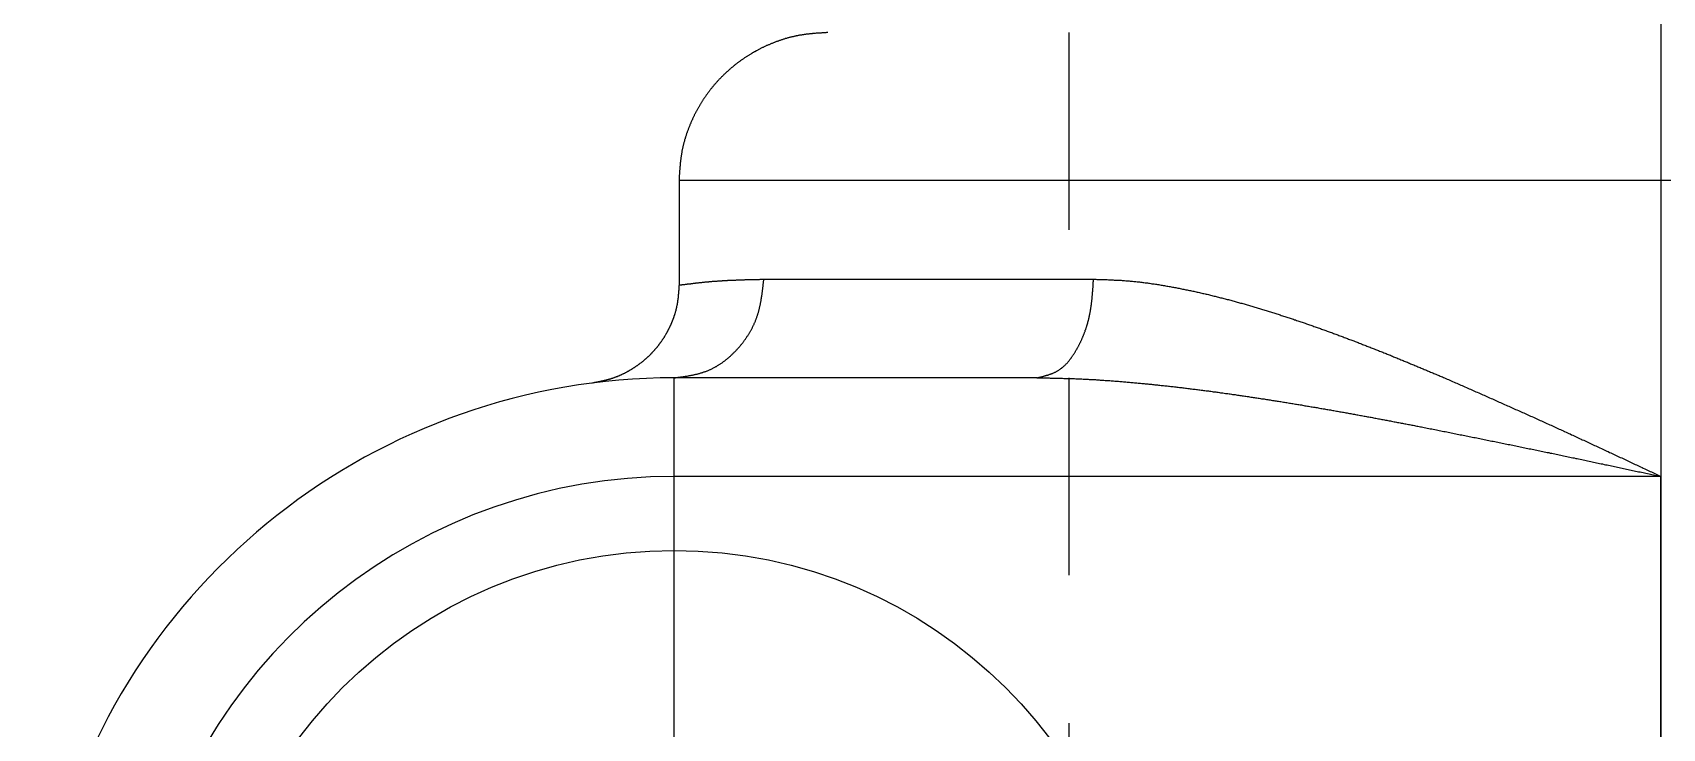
# Model space of a CAD drawing. Extents: x 118 to 448, y 15 to 277.
# Drawn here: x 133.76 to 150.27, y 77.16 to 84.21 of the extents above; entities that cross this region are included whole.
import ezdxf

# ---------------------------------------------------------------- set-up
doc = ezdxf.new("R2010")
doc.units = 0
doc.linetypes.add('CENTER', pattern=[17.5, 13, -1.5, 1.5, -1.5])
doc.linetypes.add('DASHED', pattern=[3.5, 2, -1.5])
doc.layers.get('0').update_dxf_attribs({"linetype": 'CONTINUOUS'})
doc.layers.add('CENTER', color=1, linetype='CENTER')

msp = doc.modelspace()

# ---------------------------------------------------------------- linework, layer by layer
at = {"color": 3, "linetype": 'DASHED'}
msp.add_line((144.258, 84.215), (144.258, 64.893), dxfattribs=at)
at = {"color": 7, "linetype": 'CONTINUOUS'}
for p, q in [((140.308, 82.715), (140.308, 81.655)), ((160.258, 82.715), (140.308, 82.715)), ((141.167, 81.715), (144.508, 81.715)), ((140.258, 79.715), (140.258, 80.715)), ((143.933, 80.715), (140.258, 80.715)), ((150.258, 79.715), (140.258, 79.715)), ((150.258, 62.597), (150.258, 79.715))]:
    msp.add_line(p, q, dxfattribs=at)
at = {"color": 7}
for points in [[(141.817, 84.214, 0), (141.81, 84.214, 0), (141.803, 84.214, 0), (141.797, 84.213, 0), (141.79, 84.213, 0), (141.783, 84.212, 0), (141.776, 84.212, 0), (141.77, 84.212, 0), (141.763, 84.211, 0), (141.756, 84.211, 0), (141.75, 84.21, 0), (141.743, 84.21, 0), (141.736, 84.21, 0), (141.729, 84.209, 0), (141.723, 84.209, 0), (141.716, 84.208, 0), (141.709, 84.208, 0), (141.702, 84.207, 0), (141.696, 84.207, 0), (141.689, 84.206, 0), (141.682, 84.206, 0), (141.676, 84.205, 0), (141.669, 84.205, 0), (141.662, 84.204, 0), (141.656, 84.203, 0), (141.649, 84.203, 0), (141.642, 84.202, 0), (141.635, 84.201, 0), (141.629, 84.201, 0), (141.622, 84.2, 0), (141.615, 84.199, 0), (141.609, 84.198, 0), (141.602, 84.198, 0), (141.595, 84.197, 0), (141.589, 84.196, 0), (141.582, 84.195, 0), (141.575, 84.194, 0), (141.569, 84.193, 0), (141.562, 84.192, 0), (141.556, 84.191, 0), (141.549, 84.19, 0), (141.542, 84.189, 0), (141.536, 84.188, 0), (141.529, 84.187, 0), (141.522, 84.186, 0), (141.516, 84.184, 0), (141.509, 84.183, 0), (141.503, 84.182, 0), (141.496, 84.181, 0), (141.49, 84.179, 0), (141.483, 84.178, 0), (141.476, 84.176, 0), (141.47, 84.175, 0), (141.463, 84.173, 0), (141.457, 84.172, 0), (141.45, 84.17, 0), (141.444, 84.169, 0), (141.437, 84.167, 0), (141.431, 84.165, 0), (141.424, 84.164, 0), (141.418, 84.162, 0), (141.411, 84.16, 0), (141.405, 84.158, 0), (141.398, 84.156, 0), (141.392, 84.154, 0), (141.385, 84.153, 0), (141.379, 84.151, 0), (141.372, 84.149, 0), (141.366, 84.147, 0), (141.359, 84.145, 0), (141.353, 84.142, 0), (141.347, 84.14, 0), (141.34, 84.138, 0), (141.334, 84.136, 0), (141.327, 84.134, 0), (141.321, 84.132, 0), (141.315, 84.129, 0), (141.308, 84.127, 0), (141.302, 84.125, 0), (141.296, 84.123, 0), (141.289, 84.12, 0), (141.283, 84.118, 0), (141.277, 84.115, 0), (141.271, 84.113, 0), (141.264, 84.11, 0), (141.258, 84.108, 0), (141.252, 84.105, 0), (141.245, 84.103, 0), (141.239, 84.1, 0), (141.233, 84.098, 0), (141.227, 84.095, 0), (141.221, 84.092, 0), (141.214, 84.09, 0), (141.208, 84.087, 0), (141.202, 84.084, 0), (141.196, 84.082, 0), (141.19, 84.079, 0), (141.184, 84.076, 0), (141.178, 84.073, 0), (141.171, 84.07, 0), (141.165, 84.067, 0), (141.159, 84.064, 0), (141.153, 84.062, 0), (141.147, 84.059, 0), (141.141, 84.056, 0), (141.135, 84.053, 0), (141.129, 84.05, 0), (141.123, 84.046, 0), (141.117, 84.043, 0), (141.111, 84.04, 0), (141.105, 84.037, 0), (141.099, 84.034, 0), (141.093, 84.031, 0), (141.087, 84.028, 0), (141.082, 84.024, 0), (141.076, 84.021, 0), (141.07, 84.018, 0), (141.064, 84.014, 0), (141.058, 84.011, 0), (141.052, 84.008, 0), (141.047, 84.004, 0), (141.041, 84.001, 0), (141.035, 83.997, 0), (141.029, 83.994, 0), (141.023, 83.99, 0), (141.018, 83.987, 0), (141.012, 83.983, 0), (141.006, 83.98, 0), (141.001, 83.976, 0), (140.995, 83.973, 0), (140.989, 83.969, 0), (140.984, 83.965, 0), (140.978, 83.962, 0), (140.972, 83.958, 0), (140.967, 83.954, 0), (140.961, 83.95, 0), (140.956, 83.946, 0), (140.95, 83.943, 0), (140.945, 83.939, 0), (140.939, 83.935, 0), (140.934, 83.931, 0), (140.928, 83.927, 0), (140.923, 83.923, 0), (140.917, 83.919, 0), (140.912, 83.915, 0), (140.907, 83.911, 0), (140.901, 83.907, 0), (140.896, 83.903, 0), (140.891, 83.899, 0), (140.885, 83.895, 0), (140.88, 83.89, 0), (140.875, 83.886, 0), (140.869, 83.882, 0), (140.864, 83.878, 0), (140.859, 83.874, 0), (140.854, 83.869, 0), (140.849, 83.865, 0), (140.843, 83.861, 0), (140.838, 83.856, 0), (140.833, 83.852, 0), (140.828, 83.848, 0), (140.823, 83.843, 0), (140.818, 83.839, 0), (140.813, 83.834, 0), (140.808, 83.83, 0), (140.803, 83.825, 0), (140.798, 83.821, 0), (140.793, 83.816, 0), (140.788, 83.812, 0), (140.783, 83.807, 0), (140.778, 83.803, 0), (140.773, 83.798, 0), (140.768, 83.793, 0), (140.763, 83.789, 0), (140.759, 83.784, 0), (140.754, 83.779, 0), (140.749, 83.774, 0), (140.744, 83.77, 0), (140.739, 83.765, 0), (140.735, 83.76, 0), (140.73, 83.755, 0), (140.725, 83.75, 0), (140.721, 83.746, 0), (140.716, 83.741, 0), (140.711, 83.736, 0), (140.707, 83.731, 0), (140.702, 83.726, 0), (140.698, 83.721, 0), (140.693, 83.716, 0), (140.689, 83.711, 0), (140.684, 83.706, 0), (140.68, 83.701, 0), (140.675, 83.696, 0), (140.671, 83.691, 0), (140.667, 83.686, 0), (140.662, 83.68, 0), (140.658, 83.675, 0), (140.654, 83.67, 0), (140.649, 83.665, 0), (140.645, 83.66, 0), (140.641, 83.654, 0), (140.637, 83.649, 0), (140.632, 83.644, 0), (140.628, 83.639, 0), (140.624, 83.633, 0), (140.62, 83.628, 0), (140.616, 83.623, 0), (140.612, 83.617, 0), (140.608, 83.612, 0), (140.604, 83.607, 0), (140.6, 83.601, 0), (140.596, 83.596, 0), (140.592, 83.59, 0), (140.588, 83.585, 0), (140.584, 83.579, 0), (140.58, 83.574, 0), (140.576, 83.568, 0), (140.572, 83.563, 0), (140.568, 83.557, 0), (140.565, 83.552, 0), (140.561, 83.546, 0), (140.557, 83.54, 0), (140.554, 83.535, 0), (140.55, 83.529, 0), (140.546, 83.524, 0), (140.543, 83.518, 0), (140.539, 83.512, 0), (140.535, 83.507, 0), (140.532, 83.501, 0), (140.528, 83.495, 0), (140.525, 83.489, 0), (140.521, 83.484, 0), (140.518, 83.478, 0), (140.514, 83.472, 0), (140.511, 83.466, 0), (140.508, 83.46, 0), (140.504, 83.454, 0), (140.501, 83.449, 0), (140.498, 83.443, 0), (140.495, 83.437, 0), (140.491, 83.431, 0), (140.488, 83.425, 0), (140.485, 83.419, 0), (140.482, 83.413, 0), (140.479, 83.407, 0), (140.476, 83.401, 0), (140.472, 83.395, 0), (140.469, 83.389, 0), (140.466, 83.383, 0), (140.463, 83.377, 0), (140.46, 83.371, 0), (140.457, 83.365, 0), (140.454, 83.359, 0), (140.452, 83.353, 0), (140.449, 83.347, 0), (140.446, 83.341, 0), (140.443, 83.335, 0), (140.44, 83.329, 0), (140.437, 83.322, 0), (140.435, 83.316, 0), (140.432, 83.31, 0), (140.429, 83.304, 0), (140.427, 83.298, 0), (140.424, 83.291, 0), (140.421, 83.285, 0), (140.419, 83.279, 0), (140.416, 83.273, 0), (140.414, 83.267, 0), (140.411, 83.26, 0), (140.409, 83.254, 0), (140.406, 83.248, 0), (140.404, 83.241, 0), (140.401, 83.235, 0), (140.399, 83.229, 0), (140.397, 83.222, 0), (140.394, 83.216, 0), (140.392, 83.21, 0), (140.39, 83.203, 0), (140.388, 83.197, 0), (140.385, 83.191, 0), (140.383, 83.184, 0), (140.381, 83.178, 0), (140.379, 83.172, 0), (140.377, 83.165, 0), (140.375, 83.159, 0), (140.373, 83.152, 0), (140.371, 83.146, 0), (140.369, 83.139, 0), (140.367, 83.133, 0), (140.365, 83.126, 0), (140.363, 83.12, 0), (140.362, 83.113, 0), (140.36, 83.107, 0), (140.358, 83.1, 0), (140.356, 83.094, 0), (140.355, 83.087, 0), (140.353, 83.081, 0), (140.351, 83.074, 0), (140.35, 83.068, 0), (140.348, 83.061, 0), (140.347, 83.055, 0), (140.345, 83.048, 0), (140.344, 83.042, 0), (140.342, 83.035, 0), (140.341, 83.028, 0), (140.34, 83.022, 0), (140.338, 83.015, 0), (140.337, 83.009, 0), (140.336, 83.002, 0), (140.335, 82.996, 0), (140.334, 82.989, 0), (140.333, 82.982, 0), (140.332, 82.976, 0), (140.331, 82.969, 0), (140.33, 82.962, 0), (140.329, 82.956, 0), (140.328, 82.949, 0), (140.327, 82.942, 0), (140.326, 82.936, 0), (140.325, 82.929, 0), (140.324, 82.922, 0), (140.323, 82.916, 0), (140.323, 82.909, 0), (140.322, 82.902, 0), (140.321, 82.896, 0), (140.32, 82.889, 0), (140.32, 82.882, 0), (140.319, 82.876, 0), (140.319, 82.869, 0), (140.318, 82.862, 0), (140.317, 82.856, 0), (140.317, 82.849, 0), (140.316, 82.842, 0), (140.316, 82.835, 0), (140.315, 82.829, 0), (140.315, 82.822, 0), (140.314, 82.815, 0), (140.314, 82.809, 0), (140.313, 82.802, 0), (140.313, 82.795, 0), (140.312, 82.788, 0), (140.312, 82.782, 0), (140.312, 82.775, 0), (140.311, 82.768, 0), (140.311, 82.762, 0), (140.31, 82.755, 0), (140.31, 82.748, 0), (140.309, 82.741, 0), (140.309, 82.735, 0), (140.309, 82.728, 0), (140.308, 82.721, 0), (140.308, 82.714, 0)], [(140.308, 81.655, 0), (140.308, 81.65, 0), (140.307, 81.646, 0), (140.307, 81.641, 0), (140.307, 81.637, 0), (140.307, 81.632, 0), (140.306, 81.627, 0), (140.306, 81.623, 0), (140.306, 81.618, 0), (140.305, 81.614, 0), (140.305, 81.609, 0), (140.305, 81.605, 0), (140.305, 81.6, 0), (140.304, 81.596, 0), (140.304, 81.591, 0), (140.304, 81.587, 0), (140.303, 81.582, 0), (140.303, 81.578, 0), (140.302, 81.573, 0), (140.302, 81.569, 0), (140.302, 81.564, 0), (140.301, 81.56, 0), (140.301, 81.555, 0), (140.301, 81.551, 0), (140.3, 81.546, 0), (140.3, 81.541, 0), (140.299, 81.537, 0), (140.299, 81.532, 0), (140.298, 81.528, 0), (140.298, 81.523, 0), (140.297, 81.519, 0), (140.297, 81.514, 0), (140.296, 81.51, 0), (140.296, 81.505, 0), (140.295, 81.501, 0), (140.294, 81.497, 0), (140.294, 81.492, 0), (140.293, 81.488, 0), (140.292, 81.483, 0), (140.292, 81.479, 0), (140.291, 81.474, 0), (140.29, 81.47, 0), (140.289, 81.465, 0), (140.289, 81.461, 0), (140.288, 81.456, 0), (140.287, 81.452, 0), (140.286, 81.447, 0), (140.285, 81.443, 0), (140.284, 81.439, 0), (140.283, 81.434, 0), (140.282, 81.43, 0), (140.281, 81.425, 0), (140.28, 81.421, 0), (140.279, 81.417, 0), (140.278, 81.412, 0), (140.277, 81.408, 0), (140.276, 81.403, 0), (140.275, 81.399, 0), (140.274, 81.395, 0), (140.273, 81.39, 0), (140.272, 81.386, 0), (140.27, 81.381, 0), (140.269, 81.377, 0), (140.268, 81.373, 0), (140.266, 81.368, 0), (140.265, 81.364, 0), (140.264, 81.36, 0), (140.262, 81.355, 0), (140.261, 81.351, 0), (140.26, 81.347, 0), (140.258, 81.342, 0), (140.257, 81.338, 0), (140.255, 81.334, 0), (140.254, 81.329, 0), (140.252, 81.325, 0), (140.251, 81.321, 0), (140.249, 81.317, 0), (140.248, 81.312, 0), (140.246, 81.308, 0), (140.244, 81.304, 0), (140.243, 81.3, 0), (140.241, 81.295, 0), (140.239, 81.291, 0), (140.238, 81.287, 0), (140.236, 81.283, 0), (140.234, 81.279, 0), (140.233, 81.274, 0), (140.231, 81.27, 0), (140.229, 81.266, 0), (140.227, 81.262, 0), (140.225, 81.258, 0), (140.224, 81.253, 0), (140.222, 81.249, 0), (140.22, 81.245, 0), (140.218, 81.241, 0), (140.216, 81.237, 0), (140.214, 81.233, 0), (140.212, 81.229, 0), (140.21, 81.225, 0), (140.208, 81.221, 0), (140.206, 81.216, 0), (140.204, 81.212, 0), (140.202, 81.208, 0), (140.2, 81.204, 0), (140.198, 81.2, 0), (140.196, 81.196, 0), (140.194, 81.192, 0), (140.192, 81.188, 0), (140.19, 81.184, 0), (140.188, 81.18, 0), (140.185, 81.176, 0), (140.183, 81.172, 0), (140.181, 81.168, 0), (140.179, 81.164, 0), (140.177, 81.16, 0), (140.174, 81.156, 0), (140.172, 81.152, 0), (140.17, 81.149, 0), (140.167, 81.145, 0), (140.165, 81.141, 0), (140.163, 81.137, 0), (140.16, 81.133, 0), (140.158, 81.129, 0), (140.156, 81.125, 0), (140.153, 81.121, 0), (140.151, 81.118, 0), (140.148, 81.114, 0), (140.146, 81.11, 0), (140.143, 81.106, 0), (140.141, 81.102, 0), (140.138, 81.099, 0), (140.136, 81.095, 0), (140.133, 81.091, 0), (140.131, 81.087, 0), (140.128, 81.084, 0), (140.126, 81.08, 0), (140.123, 81.076, 0), (140.12, 81.073, 0), (140.118, 81.069, 0), (140.115, 81.065, 0), (140.112, 81.062, 0), (140.11, 81.058, 0), (140.107, 81.054, 0), (140.104, 81.051, 0), (140.101, 81.047, 0), (140.099, 81.043, 0), (140.096, 81.04, 0), (140.093, 81.036, 0), (140.09, 81.033, 0), (140.087, 81.029, 0), (140.085, 81.026, 0), (140.082, 81.022, 0), (140.079, 81.019, 0), (140.076, 81.015, 0), (140.073, 81.012, 0), (140.07, 81.008, 0), (140.067, 81.005, 0), (140.064, 81.001, 0), (140.061, 80.998, 0), (140.058, 80.994, 0), (140.055, 80.991, 0), (140.052, 80.988, 0), (140.049, 80.984, 0), (140.046, 80.981, 0), (140.043, 80.978, 0), (140.04, 80.974, 0), (140.037, 80.971, 0), (140.034, 80.968, 0), (140.031, 80.964, 0), (140.027, 80.961, 0), (140.024, 80.958, 0), (140.021, 80.955, 0), (140.018, 80.951, 0), (140.015, 80.948, 0), (140.011, 80.945, 0), (140.008, 80.942, 0), (140.005, 80.939, 0), (140.002, 80.935, 0), (139.998, 80.932, 0), (139.995, 80.929, 0), (139.992, 80.926, 0), (139.989, 80.923, 0), (139.985, 80.92, 0), (139.982, 80.917, 0), (139.979, 80.914, 0), (139.975, 80.911, 0), (139.972, 80.908, 0), (139.968, 80.905, 0), (139.965, 80.902, 0), (139.962, 80.899, 0), (139.958, 80.896, 0), (139.955, 80.893, 0), (139.951, 80.89, 0), (139.948, 80.887, 0), (139.944, 80.884, 0), (139.941, 80.881, 0), (139.937, 80.878, 0), (139.934, 80.876, 0), (139.93, 80.873, 0), (139.927, 80.87, 0), (139.923, 80.867, 0), (139.919, 80.864, 0), (139.916, 80.862, 0), (139.912, 80.859, 0), (139.909, 80.856, 0), (139.905, 80.853, 0), (139.901, 80.851, 0), (139.898, 80.848, 0), (139.894, 80.845, 0), (139.89, 80.843, 0), (139.887, 80.84, 0), (139.883, 80.837, 0), (139.879, 80.835, 0), (139.875, 80.832, 0), (139.872, 80.83, 0), (139.868, 80.827, 0), (139.864, 80.825, 0), (139.86, 80.822, 0), (139.857, 80.82, 0), (139.853, 80.817, 0), (139.849, 80.815, 0), (139.845, 80.812, 0), (139.841, 80.81, 0), (139.838, 80.807, 0), (139.834, 80.805, 0), (139.83, 80.802, 0), (139.826, 80.8, 0), (139.822, 80.798, 0), (139.818, 80.795, 0), (139.814, 80.793, 0), (139.81, 80.791, 0), (139.806, 80.788, 0), (139.803, 80.786, 0), (139.799, 80.784, 0), (139.795, 80.782, 0), (139.791, 80.779, 0), (139.787, 80.777, 0), (139.783, 80.775, 0), (139.779, 80.773, 0), (139.775, 80.771, 0), (139.771, 80.768, 0), (139.767, 80.766, 0), (139.763, 80.764, 0), (139.759, 80.762, 0), (139.755, 80.76, 0), (139.751, 80.758, 0), (139.746, 80.756, 0), (139.742, 80.754, 0), (139.738, 80.752, 0), (139.734, 80.75, 0), (139.73, 80.748, 0), (139.726, 80.746, 0), (139.722, 80.744, 0), (139.718, 80.742, 0), (139.714, 80.74, 0), (139.709, 80.739, 0), (139.705, 80.737, 0), (139.701, 80.735, 0), (139.697, 80.733, 0), (139.693, 80.731, 0), (139.689, 80.73, 0), (139.684, 80.728, 0), (139.68, 80.726, 0), (139.676, 80.725, 0), (139.672, 80.723, 0), (139.668, 80.721, 0), (139.663, 80.72, 0), (139.659, 80.718, 0), (139.655, 80.717, 0), (139.651, 80.715, 0), (139.646, 80.714, 0), (139.642, 80.712, 0), (139.638, 80.711, 0), (139.633, 80.709, 0), (139.629, 80.708, 0), (139.625, 80.706, 0), (139.621, 80.705, 0), (139.616, 80.704, 0), (139.612, 80.702, 0), (139.608, 80.701, 0), (139.603, 80.7, 0), (139.599, 80.699, 0), (139.595, 80.697, 0), (139.59, 80.696, 0), (139.586, 80.695, 0), (139.581, 80.694, 0), (139.577, 80.693, 0), (139.573, 80.692, 0), (139.568, 80.69, 0), (139.564, 80.689, 0), (139.559, 80.688, 0), (139.555, 80.687, 0), (139.551, 80.686, 0), (139.546, 80.685, 0), (139.542, 80.684, 0), (139.537, 80.683, 0), (139.533, 80.682, 0), (139.529, 80.681, 0), (139.524, 80.68, 0), (139.52, 80.679, 0), (139.515, 80.678, 0), (139.511, 80.677, 0), (139.506, 80.676, 0), (139.502, 80.675, 0), (139.498, 80.675, 0), (139.493, 80.674, 0), (139.489, 80.673, 0), (139.484, 80.672, 0), (139.48, 80.671, 0), (139.475, 80.67, 0), (139.471, 80.669, 0), (139.466, 80.668, 0), (139.462, 80.667, 0), (139.457, 80.667, 0), (139.453, 80.666, 0), (139.448, 80.665, 0), (139.444, 80.664, 0), (139.44, 80.663, 0), (139.435, 80.662, 0), (139.431, 80.662, 0)], [(140.258, 80.714, 0), (140.265, 80.715, 0), (140.271, 80.716, 0), (140.278, 80.717, 0), (140.285, 80.718, 0), (140.292, 80.719, 0), (140.298, 80.72, 0), (140.305, 80.721, 0), (140.312, 80.721, 0), (140.318, 80.722, 0), (140.325, 80.723, 0), (140.332, 80.724, 0), (140.339, 80.725, 0), (140.345, 80.726, 0), (140.352, 80.727, 0), (140.359, 80.728, 0), (140.365, 80.729, 0), (140.372, 80.73, 0), (140.379, 80.731, 0), (140.385, 80.732, 0), (140.392, 80.733, 0), (140.399, 80.734, 0), (140.405, 80.736, 0), (140.412, 80.737, 0), (140.419, 80.738, 0), (140.425, 80.739, 0), (140.432, 80.74, 0), (140.438, 80.742, 0), (140.445, 80.743, 0), (140.451, 80.744, 0), (140.458, 80.746, 0), (140.465, 80.747, 0), (140.471, 80.749, 0), (140.478, 80.75, 0), (140.484, 80.752, 0), (140.491, 80.753, 0), (140.497, 80.755, 0), (140.503, 80.756, 0), (140.51, 80.758, 0), (140.516, 80.76, 0), (140.523, 80.762, 0), (140.529, 80.764, 0), (140.535, 80.765, 0), (140.542, 80.767, 0), (140.548, 80.769, 0), (140.554, 80.771, 0), (140.561, 80.774, 0), (140.567, 80.776, 0), (140.573, 80.778, 0), (140.579, 80.78, 0), (140.586, 80.782, 0), (140.592, 80.785, 0), (140.598, 80.787, 0), (140.604, 80.79, 0), (140.61, 80.792, 0), (140.616, 80.795, 0), (140.622, 80.798, 0), (140.628, 80.8, 0), (140.634, 80.803, 0), (140.64, 80.806, 0), (140.646, 80.809, 0), (140.652, 80.812, 0), (140.658, 80.815, 0), (140.664, 80.818, 0), (140.67, 80.821, 0), (140.676, 80.825, 0), (140.682, 80.828, 0), (140.687, 80.831, 0), (140.693, 80.835, 0), (140.699, 80.838, 0), (140.705, 80.842, 0), (140.71, 80.845, 0), (140.716, 80.849, 0), (140.721, 80.852, 0), (140.727, 80.856, 0), (140.733, 80.86, 0), (140.738, 80.864, 0), (140.744, 80.867, 0), (140.749, 80.871, 0), (140.755, 80.875, 0), (140.76, 80.879, 0), (140.766, 80.883, 0), (140.771, 80.887, 0), (140.776, 80.891, 0), (140.782, 80.896, 0), (140.787, 80.9, 0), (140.792, 80.904, 0), (140.797, 80.908, 0), (140.803, 80.913, 0), (140.808, 80.917, 0), (140.813, 80.922, 0), (140.818, 80.926, 0), (140.823, 80.93, 0), (140.828, 80.935, 0), (140.833, 80.94, 0), (140.838, 80.944, 0), (140.843, 80.949, 0), (140.848, 80.953, 0), (140.853, 80.958, 0), (140.858, 80.963, 0), (140.863, 80.968, 0), (140.868, 80.973, 0), (140.872, 80.977, 0), (140.877, 80.982, 0), (140.882, 80.987, 0), (140.887, 80.992, 0), (140.891, 80.997, 0), (140.896, 81.002, 0), (140.9, 81.007, 0), (140.905, 81.012, 0), (140.91, 81.017, 0), (140.914, 81.022, 0), (140.919, 81.027, 0), (140.923, 81.033, 0), (140.927, 81.038, 0), (140.932, 81.043, 0), (140.936, 81.048, 0), (140.94, 81.054, 0), (140.945, 81.059, 0), (140.949, 81.064, 0), (140.953, 81.07, 0), (140.957, 81.075, 0), (140.961, 81.08, 0), (140.965, 81.086, 0), (140.969, 81.091, 0), (140.973, 81.097, 0), (140.977, 81.102, 0), (140.981, 81.108, 0), (140.985, 81.113, 0), (140.989, 81.119, 0), (140.993, 81.124, 0), (140.996, 81.13, 0), (141, 81.136, 0), (141.004, 81.141, 0), (141.007, 81.147, 0), (141.011, 81.153, 0), (141.015, 81.158, 0), (141.018, 81.164, 0), (141.022, 81.17, 0), (141.025, 81.176, 0), (141.028, 81.181, 0), (141.032, 81.187, 0), (141.035, 81.193, 0), (141.038, 81.199, 0), (141.042, 81.205, 0), (141.045, 81.211, 0), (141.048, 81.217, 0), (141.051, 81.223, 0), (141.054, 81.229, 0), (141.057, 81.235, 0), (141.06, 81.241, 0), (141.063, 81.247, 0), (141.066, 81.253, 0), (141.068, 81.259, 0), (141.071, 81.265, 0), (141.074, 81.271, 0), (141.076, 81.277, 0), (141.079, 81.283, 0), (141.082, 81.289, 0), (141.084, 81.295, 0), (141.087, 81.302, 0), (141.089, 81.308, 0), (141.091, 81.314, 0), (141.094, 81.32, 0), (141.096, 81.327, 0), (141.098, 81.333, 0), (141.1, 81.339, 0), (141.102, 81.345, 0), (141.104, 81.352, 0), (141.106, 81.358, 0), (141.108, 81.364, 0), (141.11, 81.371, 0), (141.112, 81.377, 0), (141.114, 81.384, 0), (141.116, 81.39, 0), (141.117, 81.396, 0), (141.119, 81.403, 0), (141.121, 81.409, 0), (141.122, 81.416, 0), (141.124, 81.422, 0), (141.125, 81.429, 0), (141.127, 81.435, 0), (141.128, 81.442, 0), (141.13, 81.448, 0), (141.131, 81.455, 0), (141.133, 81.461, 0), (141.134, 81.468, 0), (141.135, 81.474, 0), (141.136, 81.481, 0), (141.138, 81.487, 0), (141.139, 81.494, 0), (141.14, 81.5, 0), (141.141, 81.507, 0), (141.142, 81.514, 0), (141.143, 81.52, 0), (141.144, 81.527, 0), (141.145, 81.534, 0), (141.146, 81.54, 0), (141.147, 81.547, 0), (141.148, 81.553, 0), (141.149, 81.56, 0), (141.15, 81.567, 0), (141.151, 81.573, 0), (141.152, 81.58, 0), (141.153, 81.587, 0), (141.154, 81.594, 0), (141.154, 81.6, 0), (141.155, 81.607, 0), (141.156, 81.614, 0), (141.157, 81.62, 0), (141.158, 81.627, 0), (141.158, 81.634, 0), (141.159, 81.64, 0), (141.16, 81.647, 0), (141.161, 81.654, 0), (141.161, 81.661, 0), (141.162, 81.667, 0), (141.163, 81.674, 0), (141.163, 81.681, 0), (141.164, 81.687, 0), (141.165, 81.694, 0), (141.166, 81.701, 0), (141.166, 81.708, 0), (141.167, 81.714, 0)], [(140.308, 81.655, 0), (140.313, 81.655, 0), (140.319, 81.656, 0), (140.324, 81.657, 0), (140.329, 81.657, 0), (140.335, 81.658, 0), (140.34, 81.659, 0), (140.346, 81.659, 0), (140.351, 81.66, 0), (140.356, 81.661, 0), (140.362, 81.661, 0), (140.367, 81.662, 0), (140.372, 81.663, 0), (140.378, 81.664, 0), (140.383, 81.664, 0), (140.389, 81.665, 0), (140.394, 81.666, 0), (140.399, 81.666, 0), (140.405, 81.667, 0), (140.41, 81.668, 0), (140.416, 81.668, 0), (140.421, 81.669, 0), (140.426, 81.669, 0), (140.432, 81.67, 0), (140.437, 81.671, 0), (140.442, 81.671, 0), (140.448, 81.672, 0), (140.453, 81.673, 0), (140.459, 81.673, 0), (140.464, 81.674, 0), (140.469, 81.675, 0), (140.475, 81.675, 0), (140.48, 81.676, 0), (140.485, 81.676, 0), (140.491, 81.677, 0), (140.496, 81.678, 0), (140.502, 81.678, 0), (140.507, 81.679, 0), (140.512, 81.68, 0), (140.518, 81.68, 0), (140.523, 81.681, 0), (140.529, 81.681, 0), (140.534, 81.682, 0), (140.539, 81.682, 0), (140.545, 81.683, 0), (140.55, 81.684, 0), (140.555, 81.684, 0), (140.561, 81.685, 0), (140.566, 81.685, 0), (140.572, 81.686, 0), (140.577, 81.686, 0), (140.582, 81.687, 0), (140.588, 81.687, 0), (140.593, 81.688, 0), (140.599, 81.688, 0), (140.604, 81.689, 0), (140.609, 81.689, 0), (140.615, 81.69, 0), (140.62, 81.69, 0), (140.626, 81.691, 0), (140.631, 81.691, 0), (140.636, 81.692, 0), (140.642, 81.692, 0), (140.647, 81.693, 0), (140.653, 81.693, 0), (140.658, 81.693, 0), (140.663, 81.694, 0), (140.669, 81.694, 0), (140.674, 81.695, 0), (140.68, 81.695, 0), (140.685, 81.695, 0), (140.69, 81.696, 0), (140.696, 81.696, 0), (140.701, 81.697, 0), (140.707, 81.697, 0), (140.712, 81.697, 0), (140.717, 81.698, 0), (140.723, 81.698, 0), (140.728, 81.698, 0), (140.734, 81.699, 0), (140.739, 81.699, 0), (140.744, 81.699, 0), (140.75, 81.7, 0), (140.755, 81.7, 0), (140.761, 81.7, 0), (140.766, 81.701, 0), (140.771, 81.701, 0), (140.777, 81.701, 0), (140.782, 81.702, 0), (140.788, 81.702, 0), (140.793, 81.702, 0), (140.798, 81.702, 0), (140.804, 81.703, 0), (140.809, 81.703, 0), (140.815, 81.703, 0), (140.82, 81.704, 0), (140.826, 81.704, 0), (140.831, 81.704, 0), (140.836, 81.704, 0), (140.842, 81.705, 0), (140.847, 81.705, 0), (140.853, 81.705, 0), (140.858, 81.705, 0), (140.863, 81.706, 0), (140.869, 81.706, 0), (140.874, 81.706, 0), (140.88, 81.706, 0), (140.885, 81.706, 0), (140.89, 81.707, 0), (140.896, 81.707, 0), (140.901, 81.707, 0), (140.907, 81.707, 0), (140.912, 81.707, 0), (140.918, 81.708, 0), (140.923, 81.708, 0), (140.928, 81.708, 0), (140.934, 81.708, 0), (140.939, 81.708, 0), (140.945, 81.709, 0), (140.95, 81.709, 0), (140.955, 81.709, 0), (140.961, 81.709, 0), (140.966, 81.709, 0), (140.972, 81.709, 0), (140.977, 81.71, 0), (140.983, 81.71, 0), (140.988, 81.71, 0), (140.993, 81.71, 0), (140.999, 81.71, 0), (141.004, 81.71, 0), (141.01, 81.711, 0), (141.015, 81.711, 0), (141.021, 81.711, 0), (141.026, 81.711, 0), (141.031, 81.711, 0), (141.037, 81.711, 0), (141.042, 81.711, 0), (141.048, 81.712, 0), (141.053, 81.712, 0), (141.058, 81.712, 0), (141.064, 81.712, 0), (141.069, 81.712, 0), (141.075, 81.712, 0), (141.08, 81.712, 0), (141.086, 81.713, 0), (141.091, 81.713, 0), (141.096, 81.713, 0), (141.102, 81.713, 0), (141.107, 81.713, 0), (141.113, 81.713, 0), (141.118, 81.713, 0), (141.124, 81.713, 0), (141.129, 81.714, 0), (141.134, 81.714, 0), (141.14, 81.714, 0), (141.145, 81.714, 0), (141.151, 81.714, 0), (141.156, 81.714, 0), (141.161, 81.714, 0), (141.167, 81.714, 0)], [(143.933, 80.714, 0), (143.939, 80.716, 0), (143.945, 80.717, 0), (143.95, 80.718, 0), (143.956, 80.72, 0), (143.961, 80.721, 0), (143.967, 80.722, 0), (143.973, 80.724, 0), (143.978, 80.725, 0), (143.984, 80.726, 0), (143.989, 80.728, 0), (143.995, 80.729, 0), (144, 80.731, 0), (144.006, 80.732, 0), (144.011, 80.734, 0), (144.017, 80.735, 0), (144.022, 80.737, 0), (144.028, 80.738, 0), (144.033, 80.74, 0), (144.039, 80.741, 0), (144.044, 80.743, 0), (144.05, 80.745, 0), (144.055, 80.746, 0), (144.06, 80.748, 0), (144.066, 80.75, 0), (144.071, 80.752, 0), (144.076, 80.754, 0), (144.081, 80.756, 0), (144.087, 80.758, 0), (144.092, 80.76, 0), (144.097, 80.762, 0), (144.102, 80.764, 0), (144.107, 80.766, 0), (144.112, 80.769, 0), (144.117, 80.771, 0), (144.122, 80.773, 0), (144.127, 80.776, 0), (144.132, 80.778, 0), (144.137, 80.781, 0), (144.142, 80.784, 0), (144.146, 80.786, 0), (144.151, 80.789, 0), (144.156, 80.792, 0), (144.16, 80.795, 0), (144.165, 80.798, 0), (144.169, 80.801, 0), (144.174, 80.804, 0), (144.178, 80.808, 0), (144.183, 80.811, 0), (144.187, 80.814, 0), (144.191, 80.818, 0), (144.196, 80.821, 0), (144.2, 80.825, 0), (144.204, 80.829, 0), (144.208, 80.832, 0), (144.212, 80.836, 0), (144.216, 80.84, 0), (144.22, 80.844, 0), (144.224, 80.848, 0), (144.228, 80.852, 0), (144.232, 80.856, 0), (144.236, 80.86, 0), (144.24, 80.864, 0), (144.244, 80.868, 0), (144.247, 80.872, 0), (144.251, 80.877, 0), (144.255, 80.881, 0), (144.258, 80.885, 0), (144.262, 80.89, 0), (144.266, 80.894, 0), (144.269, 80.899, 0), (144.273, 80.903, 0), (144.276, 80.908, 0), (144.28, 80.913, 0), (144.283, 80.917, 0), (144.286, 80.922, 0), (144.29, 80.927, 0), (144.293, 80.931, 0), (144.296, 80.936, 0), (144.299, 80.941, 0), (144.303, 80.946, 0), (144.306, 80.951, 0), (144.309, 80.955, 0), (144.312, 80.96, 0), (144.315, 80.965, 0), (144.318, 80.97, 0), (144.321, 80.975, 0), (144.324, 80.98, 0), (144.327, 80.985, 0), (144.33, 80.99, 0), (144.333, 80.995, 0), (144.336, 81, 0), (144.339, 81.005, 0), (144.341, 81.01, 0), (144.344, 81.015, 0), (144.347, 81.02, 0), (144.35, 81.025, 0), (144.352, 81.03, 0), (144.355, 81.035, 0), (144.358, 81.04, 0), (144.36, 81.045, 0), (144.363, 81.051, 0), (144.366, 81.056, 0), (144.368, 81.061, 0), (144.371, 81.066, 0), (144.373, 81.071, 0), (144.376, 81.076, 0), (144.378, 81.081, 0), (144.381, 81.086, 0), (144.383, 81.092, 0), (144.385, 81.097, 0), (144.388, 81.102, 0), (144.39, 81.107, 0), (144.392, 81.112, 0), (144.394, 81.117, 0), (144.397, 81.122, 0), (144.399, 81.128, 0), (144.401, 81.133, 0), (144.403, 81.138, 0), (144.405, 81.143, 0), (144.408, 81.149, 0), (144.41, 81.154, 0), (144.412, 81.159, 0), (144.414, 81.164, 0), (144.416, 81.169, 0), (144.418, 81.175, 0), (144.42, 81.18, 0), (144.422, 81.185, 0), (144.424, 81.19, 0), (144.425, 81.196, 0), (144.427, 81.201, 0), (144.429, 81.206, 0), (144.431, 81.212, 0), (144.433, 81.217, 0), (144.434, 81.222, 0), (144.436, 81.228, 0), (144.438, 81.233, 0), (144.439, 81.238, 0), (144.441, 81.244, 0), (144.443, 81.249, 0), (144.444, 81.254, 0), (144.446, 81.26, 0), (144.447, 81.265, 0), (144.449, 81.27, 0), (144.45, 81.276, 0), (144.452, 81.281, 0), (144.453, 81.286, 0), (144.455, 81.292, 0), (144.456, 81.297, 0), (144.458, 81.303, 0), (144.459, 81.308, 0), (144.46, 81.313, 0), (144.462, 81.319, 0), (144.463, 81.324, 0), (144.464, 81.33, 0), (144.465, 81.335, 0), (144.466, 81.341, 0), (144.468, 81.346, 0), (144.469, 81.352, 0), (144.47, 81.357, 0), (144.471, 81.362, 0), (144.472, 81.368, 0), (144.473, 81.373, 0), (144.474, 81.379, 0), (144.475, 81.384, 0), (144.476, 81.39, 0), (144.477, 81.395, 0), (144.478, 81.401, 0), (144.479, 81.406, 0), (144.48, 81.412, 0), (144.481, 81.417, 0), (144.481, 81.423, 0), (144.482, 81.428, 0), (144.483, 81.434, 0), (144.484, 81.44, 0), (144.485, 81.445, 0), (144.485, 81.451, 0), (144.486, 81.456, 0), (144.487, 81.462, 0), (144.488, 81.467, 0), (144.488, 81.473, 0), (144.489, 81.478, 0), (144.49, 81.484, 0), (144.49, 81.49, 0), (144.491, 81.495, 0), (144.492, 81.501, 0), (144.492, 81.506, 0), (144.493, 81.512, 0), (144.493, 81.517, 0), (144.494, 81.523, 0), (144.495, 81.529, 0), (144.495, 81.534, 0), (144.496, 81.54, 0), (144.496, 81.545, 0), (144.497, 81.551, 0), (144.497, 81.557, 0), (144.498, 81.562, 0), (144.498, 81.568, 0), (144.499, 81.574, 0), (144.499, 81.579, 0), (144.499, 81.585, 0), (144.5, 81.59, 0), (144.5, 81.596, 0), (144.501, 81.602, 0), (144.501, 81.607, 0), (144.502, 81.613, 0), (144.502, 81.619, 0), (144.502, 81.624, 0), (144.503, 81.63, 0), (144.503, 81.635, 0), (144.504, 81.641, 0), (144.504, 81.647, 0), (144.504, 81.652, 0), (144.505, 81.658, 0), (144.505, 81.664, 0), (144.505, 81.669, 0), (144.506, 81.675, 0), (144.506, 81.681, 0), (144.506, 81.686, 0), (144.507, 81.692, 0), (144.507, 81.697, 0), (144.508, 81.703, 0), (144.508, 81.709, 0), (144.508, 81.714, 0)], [(144.508, 81.714, 0), (144.52, 81.714, 0), (144.532, 81.714, 0), (144.543, 81.713, 0), (144.555, 81.713, 0), (144.566, 81.713, 0), (144.578, 81.712, 0), (144.59, 81.712, 0), (144.601, 81.711, 0), (144.613, 81.711, 0), (144.625, 81.71, 0), (144.636, 81.71, 0), (144.648, 81.71, 0), (144.66, 81.709, 0), (144.671, 81.709, 0), (144.683, 81.708, 0), (144.695, 81.708, 0), (144.706, 81.707, 0), (144.718, 81.706, 0), (144.729, 81.706, 0), (144.741, 81.705, 0), (144.753, 81.705, 0), (144.764, 81.704, 0), (144.776, 81.703, 0), (144.788, 81.703, 0), (144.799, 81.702, 0), (144.811, 81.701, 0), (144.822, 81.7, 0), (144.834, 81.699, 0), (144.846, 81.698, 0), (144.857, 81.698, 0), (144.869, 81.697, 0), (144.88, 81.696, 0), (144.892, 81.695, 0), (144.904, 81.693, 0), (144.915, 81.692, 0), (144.927, 81.691, 0), (144.938, 81.69, 0), (144.95, 81.689, 0), (144.962, 81.687, 0), (144.973, 81.686, 0), (144.985, 81.685, 0), (144.996, 81.683, 0), (145.008, 81.682, 0), (145.019, 81.681, 0), (145.031, 81.679, 0), (145.043, 81.678, 0), (145.054, 81.676, 0), (145.066, 81.674, 0), (145.077, 81.673, 0), (145.089, 81.671, 0), (145.1, 81.669, 0), (145.112, 81.668, 0), (145.123, 81.666, 0), (145.135, 81.664, 0), (145.146, 81.663, 0), (145.158, 81.661, 0), (145.169, 81.659, 0), (145.181, 81.657, 0), (145.192, 81.655, 0), (145.204, 81.653, 0), (145.215, 81.651, 0), (145.227, 81.649, 0), (145.238, 81.647, 0), (145.25, 81.645, 0), (145.261, 81.643, 0), (145.273, 81.641, 0), (145.284, 81.639, 0), (145.296, 81.637, 0), (145.307, 81.635, 0), (145.319, 81.633, 0), (145.33, 81.631, 0), (145.342, 81.629, 0), (145.353, 81.626, 0), (145.364, 81.624, 0), (145.376, 81.622, 0), (145.387, 81.62, 0), (145.399, 81.618, 0), (145.41, 81.615, 0), (145.422, 81.613, 0), (145.433, 81.611, 0), (145.444, 81.608, 0), (145.456, 81.606, 0), (145.467, 81.604, 0), (145.479, 81.601, 0), (145.49, 81.599, 0), (145.501, 81.596, 0), (145.513, 81.594, 0), (145.524, 81.592, 0), (145.536, 81.589, 0), (145.547, 81.587, 0), (145.558, 81.584, 0), (145.57, 81.582, 0), (145.581, 81.579, 0), (145.593, 81.576, 0), (145.604, 81.574, 0), (145.615, 81.571, 0), (145.627, 81.569, 0), (145.638, 81.566, 0), (145.649, 81.563, 0), (145.661, 81.561, 0), (145.672, 81.558, 0), (145.683, 81.555, 0), (145.695, 81.553, 0), (145.706, 81.55, 0), (145.717, 81.547, 0), (145.729, 81.544, 0), (145.74, 81.542, 0), (145.751, 81.539, 0), (145.762, 81.536, 0), (145.774, 81.533, 0), (145.785, 81.53, 0), (145.796, 81.527, 0), (145.808, 81.524, 0), (145.819, 81.522, 0), (145.83, 81.519, 0), (145.841, 81.516, 0), (145.853, 81.513, 0), (145.864, 81.51, 0), (145.875, 81.507, 0), (145.887, 81.504, 0), (145.898, 81.501, 0), (145.909, 81.498, 0), (145.92, 81.495, 0), (145.932, 81.492, 0), (145.943, 81.489, 0), (145.954, 81.486, 0), (145.965, 81.482, 0), (145.976, 81.479, 0), (145.988, 81.476, 0), (145.999, 81.473, 0), (146.01, 81.47, 0), (146.021, 81.467, 0), (146.033, 81.464, 0), (146.044, 81.46, 0), (146.055, 81.457, 0), (146.066, 81.454, 0), (146.077, 81.451, 0), (146.088, 81.447, 0), (146.1, 81.444, 0), (146.111, 81.441, 0), (146.122, 81.438, 0), (146.133, 81.434, 0), (146.144, 81.431, 0), (146.156, 81.428, 0), (146.167, 81.424, 0), (146.178, 81.421, 0), (146.189, 81.418, 0), (146.2, 81.414, 0), (146.211, 81.411, 0), (146.222, 81.408, 0), (146.234, 81.404, 0), (146.245, 81.401, 0), (146.256, 81.397, 0), (146.267, 81.394, 0), (146.278, 81.39, 0), (146.289, 81.387, 0), (146.3, 81.383, 0), (146.311, 81.38, 0), (146.323, 81.376, 0), (146.334, 81.373, 0), (146.345, 81.369, 0), (146.356, 81.366, 0), (146.367, 81.362, 0), (146.378, 81.359, 0), (146.389, 81.355, 0), (146.4, 81.352, 0), (146.411, 81.348, 0), (146.422, 81.344, 0), (146.434, 81.341, 0), (146.445, 81.337, 0), (146.456, 81.334, 0), (146.467, 81.33, 0), (146.478, 81.326, 0), (146.489, 81.323, 0), (146.5, 81.319, 0), (146.511, 81.315, 0), (146.522, 81.312, 0), (146.533, 81.308, 0), (146.544, 81.304, 0), (146.555, 81.301, 0), (146.566, 81.297, 0), (146.577, 81.293, 0), (146.588, 81.289, 0), (146.599, 81.286, 0), (146.61, 81.282, 0), (146.621, 81.278, 0), (146.632, 81.274, 0), (146.643, 81.271, 0), (146.654, 81.267, 0), (146.665, 81.263, 0), (146.676, 81.259, 0), (146.687, 81.255, 0), (146.698, 81.251, 0), (146.709, 81.248, 0), (146.72, 81.244, 0), (146.731, 81.24, 0), (146.742, 81.236, 0), (146.753, 81.232, 0), (146.764, 81.228, 0), (146.775, 81.224, 0), (146.786, 81.221, 0), (146.797, 81.217, 0), (146.808, 81.213, 0), (146.819, 81.209, 0), (146.83, 81.205, 0), (146.841, 81.201, 0), (146.852, 81.197, 0), (146.863, 81.193, 0), (146.874, 81.189, 0), (146.885, 81.185, 0), (146.896, 81.181, 0), (146.907, 81.177, 0), (146.918, 81.173, 0), (146.929, 81.169, 0), (146.94, 81.165, 0), (146.951, 81.161, 0), (146.962, 81.157, 0), (146.973, 81.153, 0), (146.983, 81.149, 0), (146.994, 81.145, 0), (147.005, 81.141, 0), (147.016, 81.137, 0), (147.027, 81.133, 0), (147.038, 81.129, 0), (147.049, 81.125, 0), (147.06, 81.121, 0), (147.071, 81.116, 0), (147.082, 81.112, 0), (147.093, 81.108, 0), (147.103, 81.104, 0), (147.114, 81.1, 0), (147.125, 81.096, 0), (147.136, 81.092, 0), (147.147, 81.088, 0), (147.158, 81.083, 0), (147.169, 81.079, 0), (147.18, 81.075, 0), (147.191, 81.071, 0), (147.201, 81.067, 0), (147.212, 81.063, 0), (147.223, 81.058, 0), (147.234, 81.054, 0), (147.245, 81.05, 0), (147.256, 81.046, 0), (147.267, 81.042, 0), (147.277, 81.037, 0), (147.288, 81.033, 0), (147.299, 81.029, 0), (147.31, 81.025, 0), (147.321, 81.02, 0), (147.332, 81.016, 0), (147.343, 81.012, 0), (147.353, 81.007, 0), (147.364, 81.003, 0), (147.375, 80.999, 0), (147.386, 80.995, 0), (147.397, 80.99, 0), (147.407, 80.986, 0), (147.418, 80.982, 0), (147.429, 80.977, 0), (147.44, 80.973, 0), (147.451, 80.969, 0), (147.462, 80.964, 0), (147.472, 80.96, 0), (147.483, 80.956, 0), (147.494, 80.951, 0), (147.505, 80.947, 0), (147.516, 80.943, 0), (147.526, 80.938, 0), (147.537, 80.934, 0), (147.548, 80.929, 0), (147.559, 80.925, 0), (147.569, 80.921, 0), (147.58, 80.916, 0), (147.591, 80.912, 0), (147.602, 80.907, 0), (147.613, 80.903, 0), (147.623, 80.898, 0), (147.634, 80.894, 0), (147.645, 80.89, 0), (147.656, 80.885, 0), (147.666, 80.881, 0), (147.677, 80.876, 0), (147.688, 80.872, 0), (147.699, 80.867, 0), (147.71, 80.863, 0), (147.72, 80.858, 0), (147.731, 80.854, 0), (147.742, 80.85, 0), (147.753, 80.845, 0), (147.763, 80.841, 0), (147.774, 80.836, 0), (147.785, 80.832, 0), (147.796, 80.827, 0), (147.806, 80.823, 0), (147.817, 80.818, 0), (147.828, 80.814, 0), (147.839, 80.809, 0), (147.849, 80.805, 0), (147.86, 80.8, 0), (147.871, 80.796, 0), (147.882, 80.791, 0), (147.892, 80.787, 0), (147.903, 80.782, 0), (147.914, 80.778, 0), (147.924, 80.773, 0), (147.935, 80.769, 0), (147.946, 80.764, 0), (147.957, 80.76, 0), (147.967, 80.755, 0), (147.978, 80.751, 0), (147.989, 80.746, 0), (148, 80.742, 0), (148.01, 80.737, 0), (148.021, 80.732, 0), (148.032, 80.728, 0), (148.043, 80.723, 0), (148.053, 80.719, 0), (148.064, 80.714, 0)], [(143.933, 80.714, 0), (143.946, 80.714, 0), (143.958, 80.714, 0), (143.97, 80.714, 0), (143.983, 80.714, 0), (143.995, 80.713, 0), (144.008, 80.713, 0), (144.02, 80.713, 0), (144.032, 80.713, 0), (144.045, 80.713, 0), (144.057, 80.713, 0), (144.069, 80.712, 0), (144.082, 80.712, 0), (144.094, 80.712, 0), (144.107, 80.712, 0), (144.119, 80.711, 0), (144.131, 80.711, 0), (144.144, 80.711, 0), (144.156, 80.711, 0), (144.168, 80.71, 0), (144.181, 80.71, 0), (144.193, 80.71, 0), (144.206, 80.709, 0), (144.218, 80.709, 0), (144.23, 80.709, 0), (144.243, 80.708, 0), (144.255, 80.708, 0), (144.267, 80.708, 0), (144.28, 80.707, 0), (144.292, 80.707, 0), (144.305, 80.706, 0), (144.317, 80.706, 0), (144.329, 80.705, 0), (144.342, 80.705, 0), (144.354, 80.705, 0), (144.366, 80.704, 0), (144.379, 80.703, 0), (144.391, 80.703, 0), (144.403, 80.702, 0), (144.416, 80.702, 0), (144.428, 80.701, 0), (144.441, 80.7, 0), (144.453, 80.7, 0), (144.465, 80.699, 0), (144.478, 80.698, 0), (144.49, 80.698, 0), (144.502, 80.697, 0), (144.515, 80.696, 0), (144.527, 80.696, 0), (144.539, 80.695, 0), (144.552, 80.694, 0), (144.564, 80.693, 0), (144.576, 80.692, 0), (144.589, 80.692, 0), (144.601, 80.691, 0), (144.614, 80.69, 0), (144.626, 80.689, 0), (144.638, 80.688, 0), (144.651, 80.687, 0), (144.663, 80.686, 0), (144.675, 80.686, 0), (144.688, 80.685, 0), (144.7, 80.684, 0), (144.712, 80.683, 0), (144.725, 80.682, 0), (144.737, 80.681, 0), (144.749, 80.68, 0), (144.762, 80.679, 0), (144.774, 80.678, 0), (144.786, 80.677, 0), (144.799, 80.676, 0), (144.811, 80.675, 0), (144.823, 80.674, 0), (144.836, 80.673, 0), (144.848, 80.672, 0), (144.86, 80.671, 0), (144.873, 80.67, 0), (144.885, 80.668, 0), (144.897, 80.667, 0), (144.91, 80.666, 0), (144.922, 80.665, 0), (144.934, 80.664, 0), (144.947, 80.663, 0), (144.959, 80.662, 0), (144.971, 80.661, 0), (144.984, 80.659, 0), (144.996, 80.658, 0), (145.008, 80.657, 0), (145.021, 80.656, 0), (145.033, 80.655, 0), (145.045, 80.654, 0), (145.058, 80.652, 0), (145.07, 80.651, 0), (145.082, 80.65, 0), (145.095, 80.649, 0), (145.107, 80.647, 0), (145.119, 80.646, 0), (145.131, 80.645, 0), (145.144, 80.644, 0), (145.156, 80.642, 0), (145.168, 80.641, 0), (145.181, 80.64, 0), (145.193, 80.638, 0), (145.205, 80.637, 0), (145.218, 80.636, 0), (145.23, 80.634, 0), (145.242, 80.633, 0), (145.255, 80.632, 0), (145.267, 80.63, 0), (145.279, 80.629, 0), (145.291, 80.628, 0), (145.304, 80.626, 0), (145.316, 80.625, 0), (145.328, 80.623, 0), (145.341, 80.622, 0), (145.353, 80.621, 0), (145.365, 80.619, 0), (145.378, 80.618, 0), (145.39, 80.616, 0), (145.402, 80.615, 0), (145.414, 80.613, 0), (145.427, 80.612, 0), (145.439, 80.61, 0), (145.451, 80.609, 0), (145.464, 80.607, 0), (145.476, 80.606, 0), (145.488, 80.604, 0), (145.5, 80.603, 0), (145.513, 80.601, 0), (145.525, 80.6, 0), (145.537, 80.598, 0), (145.55, 80.597, 0), (145.562, 80.595, 0), (145.574, 80.594, 0), (145.586, 80.592, 0), (145.599, 80.59, 0), (145.611, 80.589, 0), (145.623, 80.587, 0), (145.636, 80.586, 0), (145.648, 80.584, 0), (145.66, 80.582, 0), (145.672, 80.581, 0), (145.685, 80.579, 0), (145.697, 80.578, 0), (145.709, 80.576, 0), (145.721, 80.574, 0), (145.734, 80.573, 0), (145.746, 80.571, 0), (145.758, 80.569, 0), (145.771, 80.568, 0), (145.783, 80.566, 0), (145.795, 80.564, 0), (145.807, 80.563, 0), (145.82, 80.561, 0), (145.832, 80.559, 0), (145.844, 80.557, 0), (145.856, 80.556, 0), (145.869, 80.554, 0), (145.881, 80.552, 0), (145.893, 80.551, 0), (145.905, 80.549, 0), (145.918, 80.547, 0), (145.93, 80.545, 0), (145.942, 80.544, 0), (145.954, 80.542, 0), (145.967, 80.54, 0), (145.979, 80.538, 0), (145.991, 80.536, 0), (146.003, 80.535, 0), (146.016, 80.533, 0), (146.028, 80.531, 0), (146.04, 80.529, 0), (146.052, 80.527, 0), (146.065, 80.526, 0), (146.077, 80.524, 0), (146.089, 80.522, 0), (146.101, 80.52, 0), (146.114, 80.518, 0), (146.126, 80.516, 0), (146.138, 80.515, 0), (146.15, 80.513, 0), (146.163, 80.511, 0), (146.175, 80.509, 0), (146.187, 80.507, 0), (146.199, 80.505, 0), (146.211, 80.503, 0), (146.224, 80.501, 0), (146.236, 80.5, 0), (146.248, 80.498, 0), (146.26, 80.496, 0), (146.273, 80.494, 0), (146.285, 80.492, 0), (146.297, 80.49, 0), (146.309, 80.488, 0), (146.322, 80.486, 0), (146.334, 80.484, 0), (146.346, 80.482, 0), (146.358, 80.48, 0), (146.37, 80.478, 0), (146.383, 80.477, 0), (146.395, 80.475, 0), (146.407, 80.473, 0), (146.419, 80.471, 0), (146.432, 80.469, 0), (146.444, 80.467, 0), (146.456, 80.465, 0), (146.468, 80.463, 0), (146.48, 80.461, 0), (146.493, 80.459, 0), (146.505, 80.457, 0), (146.517, 80.455, 0), (146.529, 80.453, 0), (146.542, 80.451, 0), (146.554, 80.449, 0), (146.566, 80.447, 0), (146.578, 80.445, 0), (146.59, 80.443, 0), (146.603, 80.441, 0), (146.615, 80.439, 0), (146.627, 80.437, 0), (146.639, 80.435, 0), (146.651, 80.432, 0), (146.664, 80.43, 0), (146.676, 80.428, 0), (146.688, 80.426, 0), (146.7, 80.424, 0), (146.712, 80.422, 0), (146.725, 80.42, 0), (146.737, 80.418, 0), (146.749, 80.416, 0), (146.761, 80.414, 0), (146.773, 80.412, 0), (146.786, 80.41, 0), (146.798, 80.408, 0), (146.81, 80.405, 0), (146.822, 80.403, 0), (146.834, 80.401, 0), (146.847, 80.399, 0), (146.859, 80.397, 0), (146.871, 80.395, 0), (146.883, 80.393, 0), (146.895, 80.391, 0), (146.908, 80.389, 0), (146.92, 80.386, 0), (146.932, 80.384, 0), (146.944, 80.382, 0), (146.956, 80.38, 0), (146.969, 80.378, 0), (146.981, 80.376, 0), (146.993, 80.373, 0), (147.005, 80.371, 0), (147.017, 80.369, 0), (147.03, 80.367, 0), (147.042, 80.365, 0), (147.054, 80.363, 0), (147.066, 80.36, 0), (147.078, 80.358, 0), (147.09, 80.356, 0), (147.103, 80.354, 0), (147.115, 80.352, 0), (147.127, 80.349, 0), (147.139, 80.347, 0), (147.151, 80.345, 0), (147.164, 80.343, 0), (147.176, 80.34, 0), (147.188, 80.338, 0), (147.2, 80.336, 0), (147.212, 80.334, 0), (147.224, 80.332, 0), (147.237, 80.329, 0), (147.249, 80.327, 0), (147.261, 80.325, 0), (147.273, 80.323, 0), (147.285, 80.32, 0), (147.297, 80.318, 0), (147.31, 80.316, 0), (147.322, 80.314, 0), (147.334, 80.311, 0), (147.346, 80.309, 0), (147.358, 80.307, 0), (147.37, 80.304, 0), (147.383, 80.302, 0), (147.395, 80.3, 0), (147.407, 80.298, 0), (147.419, 80.295, 0), (147.431, 80.293, 0), (147.443, 80.291, 0), (147.456, 80.288, 0), (147.468, 80.286, 0), (147.48, 80.284, 0), (147.492, 80.282, 0), (147.504, 80.279, 0), (147.516, 80.277, 0), (147.529, 80.275, 0), (147.541, 80.272, 0), (147.553, 80.27, 0), (147.565, 80.268, 0), (147.577, 80.265, 0), (147.589, 80.263, 0), (147.602, 80.261, 0), (147.614, 80.259, 0), (147.626, 80.256, 0), (147.638, 80.254, 0), (147.65, 80.252, 0), (147.662, 80.249, 0), (147.674, 80.247, 0), (147.687, 80.245, 0), (147.699, 80.242, 0), (147.711, 80.24, 0), (147.723, 80.238, 0), (147.735, 80.235, 0), (147.747, 80.233, 0), (147.76, 80.231, 0), (147.772, 80.228, 0), (147.784, 80.226, 0), (147.796, 80.224, 0), (147.808, 80.221, 0), (147.82, 80.219, 0), (147.833, 80.217, 0), (147.845, 80.214, 0)], [(148.064, 80.714, 0), (148.078, 80.708, 0), (148.092, 80.702, 0), (148.106, 80.696, 0), (148.12, 80.69, 0), (148.133, 80.684, 0), (148.147, 80.678, 0), (148.161, 80.672, 0), (148.175, 80.665, 0), (148.189, 80.659, 0), (148.203, 80.653, 0), (148.217, 80.647, 0), (148.231, 80.641, 0), (148.244, 80.635, 0), (148.258, 80.629, 0), (148.272, 80.623, 0), (148.286, 80.617, 0), (148.3, 80.61, 0), (148.314, 80.604, 0), (148.328, 80.598, 0), (148.342, 80.592, 0), (148.355, 80.586, 0), (148.369, 80.58, 0), (148.383, 80.574, 0), (148.397, 80.568, 0), (148.411, 80.561, 0), (148.425, 80.555, 0), (148.439, 80.549, 0), (148.453, 80.543, 0), (148.466, 80.537, 0), (148.48, 80.531, 0), (148.494, 80.525, 0), (148.508, 80.518, 0), (148.522, 80.512, 0), (148.536, 80.506, 0), (148.55, 80.5, 0), (148.563, 80.494, 0), (148.577, 80.488, 0), (148.591, 80.482, 0), (148.605, 80.475, 0), (148.619, 80.469, 0), (148.633, 80.463, 0), (148.647, 80.457, 0), (148.66, 80.451, 0), (148.674, 80.445, 0), (148.688, 80.438, 0), (148.702, 80.432, 0), (148.716, 80.426, 0), (148.73, 80.42, 0), (148.744, 80.414, 0), (148.757, 80.408, 0), (148.771, 80.401, 0), (148.785, 80.395, 0), (148.799, 80.389, 0), (148.813, 80.383, 0), (148.827, 80.377, 0), (148.84, 80.37, 0), (148.854, 80.364, 0), (148.868, 80.358, 0), (148.882, 80.352, 0), (148.896, 80.346, 0), (148.91, 80.339, 0), (148.923, 80.333, 0), (148.937, 80.327, 0), (148.951, 80.321, 0), (148.965, 80.314, 0), (148.979, 80.308, 0), (148.993, 80.302, 0), (149.006, 80.296, 0), (149.02, 80.289, 0), (149.034, 80.283, 0), (149.048, 80.277, 0), (149.062, 80.271, 0), (149.075, 80.264, 0), (149.089, 80.258, 0), (149.103, 80.252, 0), (149.117, 80.246, 0), (149.131, 80.239, 0), (149.144, 80.233, 0), (149.158, 80.227, 0), (149.172, 80.22, 0), (149.186, 80.214, 0), (149.2, 80.208, 0), (149.213, 80.202, 0), (149.227, 80.195, 0), (149.241, 80.189, 0), (149.255, 80.183, 0), (149.269, 80.176, 0), (149.282, 80.17, 0), (149.296, 80.164, 0), (149.31, 80.157, 0), (149.324, 80.151, 0), (149.337, 80.145, 0), (149.351, 80.138, 0), (149.365, 80.132, 0), (149.379, 80.126, 0), (149.393, 80.119, 0), (149.406, 80.113, 0), (149.42, 80.107, 0), (149.434, 80.1, 0), (149.448, 80.094, 0), (149.461, 80.087, 0), (149.475, 80.081, 0), (149.489, 80.075, 0), (149.503, 80.068, 0), (149.516, 80.062, 0), (149.53, 80.056, 0), (149.544, 80.049, 0), (149.558, 80.043, 0), (149.571, 80.036, 0), (149.585, 80.03, 0), (149.599, 80.024, 0), (149.613, 80.017, 0), (149.626, 80.011, 0), (149.64, 80.004, 0), (149.654, 79.998, 0), (149.668, 79.992, 0), (149.681, 79.985, 0), (149.695, 79.979, 0), (149.709, 79.972, 0), (149.723, 79.966, 0), (149.736, 79.959, 0), (149.75, 79.953, 0), (149.764, 79.947, 0), (149.777, 79.94, 0), (149.791, 79.934, 0), (149.805, 79.927, 0), (149.819, 79.921, 0), (149.832, 79.914, 0), (149.846, 79.908, 0), (149.86, 79.902, 0), (149.874, 79.895, 0), (149.887, 79.889, 0), (149.901, 79.882, 0), (149.915, 79.876, 0), (149.929, 79.869, 0), (149.942, 79.863, 0), (149.956, 79.856, 0), (149.97, 79.85, 0), (149.983, 79.844, 0), (149.997, 79.837, 0), (150.011, 79.831, 0), (150.025, 79.824, 0), (150.038, 79.818, 0), (150.052, 79.811, 0), (150.066, 79.805, 0), (150.079, 79.798, 0), (150.093, 79.792, 0), (150.107, 79.785, 0), (150.121, 79.779, 0), (150.134, 79.773, 0), (150.148, 79.766, 0), (150.162, 79.76, 0), (150.176, 79.753, 0), (150.189, 79.747, 0), (150.203, 79.74, 0), (150.217, 79.734, 0), (150.23, 79.727, 0), (150.244, 79.721, 0), (150.258, 79.714, 0)], [(147.845, 80.214, 0), (147.86, 80.211, 0), (147.875, 80.208, 0), (147.89, 80.205, 0), (147.906, 80.202, 0), (147.921, 80.199, 0), (147.936, 80.196, 0), (147.951, 80.193, 0), (147.966, 80.19, 0), (147.982, 80.187, 0), (147.997, 80.184, 0), (148.012, 80.181, 0), (148.027, 80.178, 0), (148.042, 80.175, 0), (148.057, 80.172, 0), (148.073, 80.169, 0), (148.088, 80.166, 0), (148.103, 80.163, 0), (148.118, 80.16, 0), (148.133, 80.157, 0), (148.149, 80.153, 0), (148.164, 80.15, 0), (148.179, 80.147, 0), (148.194, 80.144, 0), (148.209, 80.141, 0), (148.225, 80.138, 0), (148.24, 80.135, 0), (148.255, 80.132, 0), (148.27, 80.129, 0), (148.285, 80.126, 0), (148.301, 80.123, 0), (148.316, 80.12, 0), (148.331, 80.117, 0), (148.346, 80.114, 0), (148.361, 80.111, 0), (148.377, 80.108, 0), (148.392, 80.105, 0), (148.407, 80.102, 0), (148.422, 80.098, 0), (148.437, 80.095, 0), (148.453, 80.092, 0), (148.468, 80.089, 0), (148.483, 80.086, 0), (148.498, 80.083, 0), (148.513, 80.08, 0), (148.529, 80.077, 0), (148.544, 80.074, 0), (148.559, 80.071, 0), (148.574, 80.068, 0), (148.589, 80.065, 0), (148.605, 80.062, 0), (148.62, 80.058, 0), (148.635, 80.055, 0), (148.65, 80.052, 0), (148.665, 80.049, 0), (148.68, 80.046, 0), (148.696, 80.043, 0), (148.711, 80.04, 0), (148.726, 80.037, 0), (148.741, 80.034, 0), (148.756, 80.031, 0), (148.772, 80.028, 0), (148.787, 80.024, 0), (148.802, 80.021, 0), (148.817, 80.018, 0), (148.832, 80.015, 0), (148.848, 80.012, 0), (148.863, 80.009, 0), (148.878, 80.006, 0), (148.893, 80.003, 0), (148.908, 79.999, 0), (148.923, 79.996, 0), (148.939, 79.993, 0), (148.954, 79.99, 0), (148.969, 79.987, 0), (148.984, 79.984, 0), (148.999, 79.981, 0), (149.015, 79.978, 0), (149.03, 79.974, 0), (149.045, 79.971, 0), (149.06, 79.968, 0), (149.075, 79.965, 0), (149.09, 79.962, 0), (149.106, 79.959, 0), (149.121, 79.956, 0), (149.136, 79.952, 0), (149.151, 79.949, 0), (149.166, 79.946, 0), (149.181, 79.943, 0), (149.197, 79.94, 0), (149.212, 79.937, 0), (149.227, 79.933, 0), (149.242, 79.93, 0), (149.257, 79.927, 0), (149.272, 79.924, 0), (149.288, 79.921, 0), (149.303, 79.917, 0), (149.318, 79.914, 0), (149.333, 79.911, 0), (149.348, 79.908, 0), (149.364, 79.905, 0), (149.379, 79.902, 0), (149.394, 79.898, 0), (149.409, 79.895, 0), (149.424, 79.892, 0), (149.439, 79.889, 0), (149.455, 79.886, 0), (149.47, 79.882, 0), (149.485, 79.879, 0), (149.5, 79.876, 0), (149.515, 79.873, 0), (149.53, 79.87, 0), (149.546, 79.866, 0), (149.561, 79.863, 0), (149.576, 79.86, 0), (149.591, 79.857, 0), (149.606, 79.853, 0), (149.621, 79.85, 0), (149.636, 79.847, 0), (149.652, 79.844, 0), (149.667, 79.841, 0), (149.682, 79.837, 0), (149.697, 79.834, 0), (149.712, 79.831, 0), (149.727, 79.828, 0), (149.743, 79.824, 0), (149.758, 79.821, 0), (149.773, 79.818, 0), (149.788, 79.815, 0), (149.803, 79.812, 0), (149.818, 79.808, 0), (149.834, 79.805, 0), (149.849, 79.802, 0), (149.864, 79.799, 0), (149.879, 79.795, 0), (149.894, 79.792, 0), (149.909, 79.789, 0), (149.925, 79.786, 0), (149.94, 79.782, 0), (149.955, 79.779, 0), (149.97, 79.776, 0), (149.985, 79.773, 0), (150, 79.769, 0), (150.016, 79.766, 0), (150.031, 79.763, 0), (150.046, 79.76, 0), (150.061, 79.757, 0), (150.076, 79.753, 0), (150.091, 79.75, 0), (150.106, 79.747, 0), (150.122, 79.744, 0), (150.137, 79.74, 0), (150.152, 79.737, 0), (150.167, 79.734, 0), (150.182, 79.731, 0), (150.197, 79.727, 0), (150.213, 79.724, 0), (150.228, 79.721, 0), (150.243, 79.718, 0), (150.258, 79.714, 0)]]:
    msp.add_polyline3d(points, dxfattribs=at)
at = {"color": 7, "linetype": 'CONTINUOUS'}
msp.add_circle((140.258, 74.215), 4.75, dxfattribs=at)
for radius in [6.5, 5.5]:
    msp.add_arc((140.258, 74.215), radius, 90, 243, dxfattribs=at)
at = {"layer": 'CENTER', "color": 1, "linetype": 'CENTER'}
for p, q in [((150.258, 85.715), (150.258, 52.697)), ((140.258, 67.615), (140.258, 80.815))]:
    msp.add_line(p, q, dxfattribs=at)

doc.saveas('drawing.dxf')
